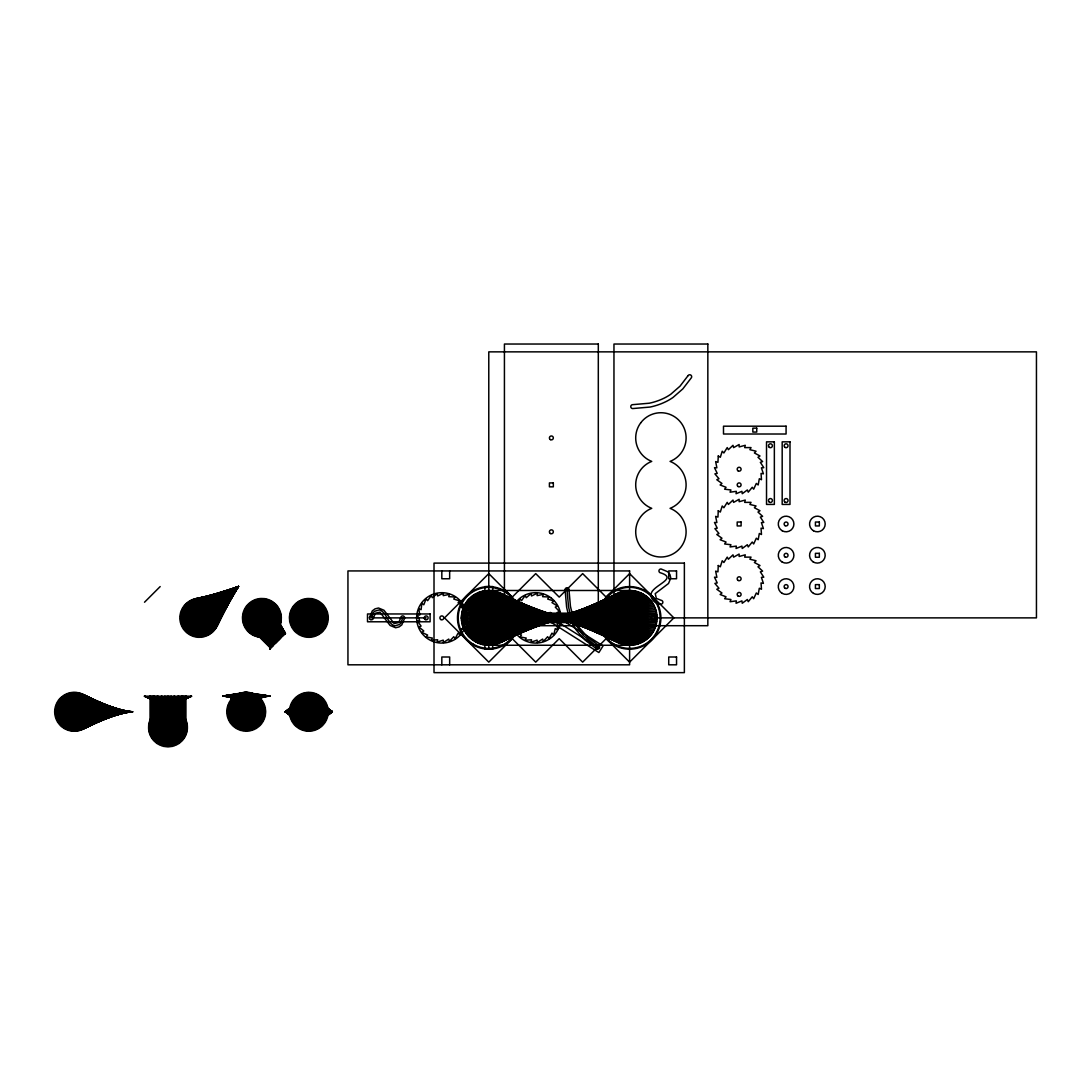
<?xml version="1.0" encoding="UTF-8"?>
<svg xmlns="http://www.w3.org/2000/svg" width="1091" height="1091" viewBox="0 0 1091 1091"><rect width="100%" height="100%" fill="white"/><g stroke="black" fill="none" stroke-linecap="round" stroke-linejoin="round"><path stroke-width="1.5" d="M150.135 735.389L150.163 696.113M153.436 740.475L153.436 696.113M158.127 744.294L158.14 696.113L149.672 734.257M163.773 746.503L163.773 696.113L187.557 727.111M169.814 746.885L169.869 696.113M174.56 745.835L174.56 696.113M185.32 736.48L185.361 696.113M151.922 738.566L152.031 696.113M154.267 741.348L154.376 696.113M157.09 743.653L157.199 696.113M167.387 746.967L167.523 696.113M176.797 744.88L176.919 696.113L148.84 723.483M155.167 742.18L155.317 696.113L186.097 719.992M156.108 742.944L156.258 696.113L186.52 721.137M160.295 745.398L160.486 696.113L187.366 724.683M164.959 746.735L165.177 696.113L187.529 728.324M173.401 746.203L173.633 696.113M183.343 739.534L183.493 696.113L150.953 717.81M184.734 737.543L184.897 696.113L151.581 716.76M316.526 635.862L316.649 602.232L298.443 601.305M567.034 589.699L568.506 606.637A64.628 64.628 0 0 0 573.716 621.952L583.262 635.494L597.65 647.14L551.364 617.874M276.037 604.373L275.341 643.54L243.361 611.601M301.689 599.668L301.007 617.874L326.154 626.943M315.394 636.298L316.649 602.232L297.42 601.987M276.841 605.273L274.55 644.317L243.007 612.76M314.235 636.68L316.649 602.232L296.466 602.723M277.591 606.228L273.773 645.108L242.72 613.947M302.834 599.259L301.007 617.874L326.686 625.852M373.367 618.065L375.372 613.21L379.995 612.187L390.128 625.484L395.61 627.748L399.033 626.93L401.815 624.884L404.666 618.065A1.95 1.95 0 0 0 402.906 615.924A1.95 1.95 0 0 0 400.765 617.683L398.76 622.538L394.137 623.561L383.991 610.264L378.522 608.001L375.086 608.833L372.317 610.865L369.467 617.683M313.049 636.98L316.649 602.232L295.538 603.514M402.715 617.874L400.847 623.097A6.846 6.846 0 0 1 399.238 624.584L395.065 625.798A5.005 5.005 0 0 1 393.606 625.47C387.441 622.306 386.691 613.442 380.527 610.278A5.005 5.005 0 0 0 379.068 609.951L374.895 611.165A6.846 6.846 0 0 0 373.286 612.651L371.417 617.874L426.186 617.874M311.849 637.199L316.649 602.232L294.679 604.373M278.287 607.237L272.832 646.036L242.611 621.202M279.746 625.852L269.709 649.172L271.754 634.771M304.007 598.918L301.007 617.874L327.15 624.72M310.649 637.349L316.649 602.232L293.861 605.273M272.054 646.827L278.928 608.273M280.21 624.72L269.709 649.172L272.777 634.116M309.435 637.43L316.649 602.232L293.111 606.228M279.487 609.351L271.264 647.604L242.338 618.788M305.194 598.659L301.007 617.874L327.532 623.575M308.221 637.43L316.649 602.232L292.415 607.237M270.486 648.395L279.978 610.455M279.214 626.943L269.709 649.172L273.773 633.407M307.007 637.349L316.649 602.232L291.788 608.273M306.394 598.468L301.007 617.874L327.859 622.402M280.592 623.575L269.709 649.172L280.401 611.601M278.614 628.007L269.709 649.172L274.714 632.644M280.905 622.402L269.709 649.172L280.755 612.76M305.794 637.199L316.649 602.232L291.215 609.351M281.151 621.202L269.709 649.172L281.042 613.947M307.607 598.359L301.007 617.874L328.105 621.202M281.328 620.002L269.709 649.172L281.246 615.147M149.276 733.111L161.891 696.113L187.502 725.897M304.594 636.98L316.649 602.232L290.724 610.455M277.223 629.998L269.709 649.172L281.383 616.36M281.423 618.788L269.709 649.172L276.446 630.939M269.709 649.172L281.437 617.574M303.421 636.68L316.649 602.232L290.301 611.601M308.821 598.318L301.007 617.874L328.268 620.002M302.262 636.298L316.649 602.232L289.947 612.76M148.962 731.938L164.714 696.113M213.018 631.812L228.865 596.122L189.957 600.691M213.85 630.939L229.806 595.181L191.034 600.145M212.118 632.644L228.087 596.913M211.177 633.407L227.296 597.691M214.641 629.998L230.746 594.254M215.363 629.03L231.524 593.463M210.195 634.116L226.519 598.468M301.13 635.862L316.649 602.232L325.554 628.007M216.018 628.007L232.465 592.522M310.035 598.359L301.007 617.874L328.364 618.788M209.158 634.771L225.742 599.259M216.618 626.943L233.406 591.581M208.095 635.344L224.951 600.036L186.002 603.514M245.625 731.311L262.658 696.113L226.683 711.455M217.15 625.852L234.347 590.654M206.99 635.862L224.173 600.814L185.143 604.373M244.411 731.243L261.731 696.113L226.792 713.882M243.198 731.093L260.79 696.113L227.201 716.282M300.025 635.344L316.649 602.232L324.9 629.03M217.614 624.72L235.274 589.713M205.858 636.298L223.546 601.441M242.011 730.861L259.849 696.113L227.91 718.614M217.995 623.575L236.065 588.922L198.071 598.359M204.699 636.68L222.919 602.068M311.249 598.468L301.007 617.874L328.377 617.574M148.717 730.738L167.059 696.113L187.434 729.538M240.825 730.561L259.372 696.113L228.374 719.733M218.323 622.402L237.006 587.994L199.285 598.318M298.961 634.771L316.649 602.232L324.177 629.998M203.512 636.98L222.769 602.232L183.574 606.228M218.568 621.202L237.783 587.203M239.665 730.193L258.908 696.113L229.505 721.887M202.326 637.199L222.769 602.232L182.879 607.237M297.925 634.116L316.649 602.232L323.386 630.939M218.732 620.002L238.411 586.576L201.712 598.468M238.534 729.743L258.444 696.113L230.16 722.91M312.449 598.659L301.007 617.874L328.323 616.36M218.827 618.788L238.411 586.576L202.926 598.659M148.553 729.538L168.928 696.113L187.27 730.738M201.112 637.349L222.769 602.232L182.252 608.273M218.841 617.574L238.411 586.576L204.112 598.918M296.943 633.407L316.649 602.232L322.554 631.812M237.429 729.238L258.444 696.113L230.883 723.892M199.898 637.43L222.769 602.232L181.692 609.351M218.786 616.36L238.411 586.576L205.272 599.259M236.365 728.652L257.967 696.113L232.506 725.706M313.649 598.918L301.007 617.874L328.2 615.147M296.002 632.644L316.649 602.232L321.654 632.644M198.685 637.43L222.769 602.232L181.188 610.455M218.664 615.147L238.411 586.576L206.417 599.668M148.458 728.324L170.81 696.113L171.028 746.735M235.329 728.011L257.967 696.113L233.406 726.524M197.471 637.349L222.769 602.232L180.765 611.601M295.102 631.812L316.649 602.232L320.713 633.407M218.445 613.947L238.411 586.576L207.535 600.145M314.808 599.259L301.007 617.874L327.982 613.947M196.257 637.199L222.769 602.232L180.41 612.76M234.347 727.302L257.967 696.113M148.431 727.111L172.214 696.113L172.214 746.503M218.173 612.76L238.411 586.576L208.626 600.691M294.256 630.939L316.649 602.232L319.718 634.116M195.071 636.98L222.769 602.232L180.124 613.947M315.954 599.668L301.007 617.874L299.493 600.691M217.818 611.601L238.411 586.576L209.677 601.305M293.479 629.998L316.649 602.232L318.695 634.771M193.884 636.68L222.769 602.232L179.92 615.147M148.499 725.897L174.096 696.113L186.711 733.111M192.725 636.298L222.769 602.232L179.783 616.36M217.395 610.455L238.411 586.576L210.686 601.987M292.756 629.03L316.649 602.232L317.617 635.344M317.072 600.145L301.007 617.874L300.571 600.145M191.593 635.862L222.769 602.232L179.729 617.574M231.674 724.819L258.444 696.113M148.621 724.683L175.501 696.113L175.692 745.398M216.891 609.351L238.411 586.576L211.654 602.723M292.088 628.007L316.649 602.232L289.661 613.947M190.489 635.344L222.769 602.232L179.756 618.788M318.163 600.691L301.007 617.874L327.709 612.76M144.517 602.232L160.172 586.576M216.332 608.273L238.411 586.576L212.568 603.514M291.502 626.943L316.649 602.232L289.456 615.147M189.425 634.771L222.769 602.232L179.851 620.002M188.388 634.116L222.769 602.232L180.015 621.202M290.97 625.852L316.649 602.232L289.32 616.36M215.704 607.237L238.411 586.576L213.441 604.373M319.213 601.305L301.007 617.874L327.355 611.601M149.112 722.297L178.324 696.113M187.407 633.407L222.769 602.232L180.26 622.402M290.506 624.72L316.649 602.232L289.265 617.574M215.009 606.228L238.411 586.576L214.259 605.273M186.466 632.644L222.769 602.232L180.574 623.575M308.821 692.199L285.351 711.768L309.435 731.311M149.467 721.137L179.729 696.113L179.879 742.944M320.222 601.987L301.007 617.874L326.932 610.455M228.905 720.837L259.372 696.113M308.221 731.311L332.291 711.768L307.607 692.24M290.111 623.575L316.649 602.232L289.292 618.788M185.565 631.812L222.769 602.232L180.97 624.72M310.035 692.24L285.351 711.768L310.649 731.243M149.89 719.992L180.67 696.113L180.82 742.18M307.007 731.243L332.291 711.768L306.394 692.349M184.734 630.939L222.769 602.232L181.433 625.852M289.797 622.402L316.649 602.232L289.388 620.002M321.19 602.723L301.007 617.874L326.427 609.351M311.249 692.349L285.351 711.768L311.849 731.093M305.794 731.093L332.291 711.768L305.194 692.54M150.394 718.887L182.074 696.113M183.943 629.998L222.769 602.232L181.965 626.943M312.449 692.54L285.351 711.768L313.049 730.861M289.551 621.202L316.649 602.232M304.594 730.861L332.291 711.768L304.007 692.812M322.104 603.514L301.007 617.874L325.868 608.273M183.22 629.03L222.769 602.232L182.552 628.007M313.649 692.812L285.351 711.768L314.235 730.561M227.528 717.455L260.313 696.113M303.421 730.561L332.291 711.768L302.834 693.14M314.808 693.14L285.351 711.768L315.394 730.193M322.977 604.373L301.007 617.874L325.241 607.237M302.262 730.193L332.291 711.768L301.689 693.549M315.954 693.549L285.351 711.768L316.526 729.743M152.276 715.764L186.302 696.113M301.13 729.743L332.291 711.768L300.571 694.026M489.204 645.258L536.663 617.874L489.204 590.49M630.025 590.49L582.662 617.874L630.025 645.258M628.334 590.517L580.78 617.874L628.334 645.231M490.909 645.176L538.531 617.874L490.909 590.572M626.629 590.654L578.912 617.874L626.629 645.095M624.938 590.886L577.494 617.874L624.938 644.863M487.5 645.231L535.722 617.874L487.5 590.517M492.6 644.986L540.413 617.874L492.6 590.763M494.278 644.699L541.818 617.874L494.278 591.049M317.072 694.026L285.351 711.768L317.617 729.238M623.275 591.24L575.625 617.874L623.275 644.522M631.73 590.572L582.662 617.874L631.73 645.176M323.782 605.273L301.007 617.874L324.545 606.228M226.955 715.096L261.254 696.113M495.928 644.304L543.7 617.874L495.928 591.445M79.507 730.561L113.696 711.768M78.334 730.861L113.232 711.768L78.92 692.812M153.026 714.81L187.243 696.113M621.638 591.677L573.743 617.874L621.638 644.072M485.795 645.095L535.722 617.874L485.795 590.654M300.025 729.238L332.291 711.768L299.493 694.572M497.564 643.813L545.582 617.874A1.95 1.95 0 0 0 542.568 616.183A1.95 1.95 0 0 0 542.568 619.565A1.95 1.95 0 0 0 545.5 617.874L497.564 591.936M77.134 731.093L113.232 711.768L77.734 692.54M80.666 730.193L115.101 711.768M633.421 590.763L582.662 617.874L633.421 644.986M620.015 592.222L571.398 617.874L620.015 643.526M75.934 731.243L113.232 711.768L76.534 692.349M318.163 694.572L285.351 711.768L318.695 728.652M484.118 644.863L535.722 617.874L484.118 590.886M81.798 729.743L116.519 711.768M499.16 643.213L547.927 617.874L602.559 613.633M635.098 591.049L582.662 617.874L635.098 644.699M153.845 713.909L188.648 696.113M618.447 592.877L569.516 617.874L515.32 624.625M74.72 731.311L113.232 711.768L75.32 692.24M298.961 728.652L332.291 711.768L298.443 695.185M500.714 642.517L549.796 617.874L603.814 608.683M82.902 729.238L117.923 711.768M482.44 644.522L535.722 617.874L482.44 591.24M73.492 731.311L113.232 711.768L74.106 692.199M616.906 593.613L567.647 617.874L616.906 642.135M319.213 695.185L285.351 711.768L319.718 728.011M636.762 591.445L582.662 617.874L636.762 644.304M502.215 641.726L551.678 617.874L605.15 605.56M154.717 713.05L190.052 696.113M83.98 728.652L119.328 711.768M166.773 707.895L191.471 696.113L159.75 709.682M480.804 644.072L535.722 617.874L480.804 591.677M72.279 731.243L113.232 711.768L72.892 692.24M297.925 728.011L332.291 711.768L297.42 695.867M615.419 594.445L565.765 617.874L615.419 641.303M226.696 712.682L262.195 696.113M638.385 591.936L582.662 617.874L638.385 643.813M503.674 640.853L553.56 617.874L503.674 594.909M71.079 731.093L113.232 711.768L71.679 692.349M165.573 708.004L191.471 696.113L158.659 710.227M85.003 728.011L120.733 711.768M320.222 695.867L285.351 711.768L320.713 727.302M479.181 643.526L535.722 617.874L479.181 592.222M155.631 712.259L191.471 696.113L162.013 708.795M614.001 595.372L563.883 617.874L614.001 640.376M164.359 708.195L191.471 696.113L157.609 710.841M639.981 592.536L582.662 617.874L639.981 643.213M69.879 730.861L113.232 711.768L70.479 692.54M156.599 711.509L191.471 696.113L163.173 708.454M296.943 727.302L332.291 711.768L296.466 696.604M505.078 639.885L555.442 617.874L505.078 595.877M85.998 727.302L121.674 711.768M477.613 642.885L535.722 617.874L477.613 592.877M612.624 596.395L562.479 617.874L612.624 639.367M68.706 730.561L113.232 711.768L69.292 692.812M321.19 696.604L285.351 711.768L321.654 726.524M641.549 593.231L582.662 617.874L641.549 642.517M506.415 638.821L556.846 617.874L506.415 596.927M86.939 726.524L123.078 711.768M476.085 642.135L535.722 617.874L476.085 593.613M296.002 726.524L332.291 711.768M67.547 730.193L113.232 711.768L68.119 693.14M611.328 597.486L560.597 617.874L508.883 636.476M322.104 697.408L285.828 711.768L322.554 725.706M643.049 594.022L582.662 617.874L643.049 641.726M226.737 710.241L263.136 696.113M507.683 637.69L610.087 598.659M66.415 729.743L113.232 711.768L66.974 693.549M474.599 641.303L535.722 617.874L474.599 594.445M87.826 725.706L124.497 711.768M295.102 725.706L331.828 711.768L295.538 697.408M644.508 594.909L582.662 617.874L644.508 640.853M322.977 698.254L286.292 711.768L323.386 724.819M65.31 729.238L113.232 711.768L65.855 694.026M473.167 640.376L535.722 617.874L473.167 595.372M88.671 724.819L125.438 711.768M226.86 709.041L263.599 696.113M294.256 724.819L331.364 711.768L294.679 698.254M608.942 599.914L557.31 617.874L608.942 635.835M645.913 595.877L582.662 617.874L645.913 639.885M64.246 728.652L113.232 711.768L64.764 694.572M323.782 699.167L286.756 711.768L324.177 723.892M471.803 639.367L535.722 617.874L471.803 596.395M509.988 635.18L562.001 617.874L509.988 600.568M63.21 728.011L113.232 711.768L63.714 695.185M89.448 723.892L126.842 711.768M647.249 596.927L582.662 617.874L647.249 638.821M293.479 723.892L330.887 711.768L293.861 699.167M607.864 601.236L555.905 617.874L607.864 634.512M227.078 707.841L264.54 696.113M470.494 638.262L535.722 617.874L470.494 597.486M324.545 700.122L287.233 711.768L324.9 722.91M62.214 727.302L113.232 711.768L62.705 695.867M511.024 633.83L563.42 617.874L511.024 601.918M200.512 598.359L237.947 587.053M648.518 598.073L582.662 617.874L648.518 637.69M90.185 722.91L127.783 711.768M292.756 722.91L330.423 711.768L293.111 700.122M606.869 602.614L554.501 617.874L606.869 633.135M469.266 637.089L535.722 617.874L469.266 598.659M61.273 726.524L113.232 711.768L61.737 696.604M325.241 701.118L287.697 711.768L325.554 721.887M227.351 706.654L265.018 696.113M649.704 599.286L582.662 617.874L649.704 636.476M511.979 632.425L564.824 617.874L511.979 603.337M90.839 721.887L128.724 711.768M292.088 721.887L329.946 711.768L292.415 701.118M468.107 635.835L535.722 617.874L468.107 599.914M60.387 725.706L113.232 711.768L60.823 697.408M605.969 604.059L553.082 617.874L605.969 631.689M325.868 702.154L288.174 711.768L326.154 720.837M650.822 600.568L582.662 617.874L650.822 635.18M227.705 705.482L265.481 696.113M512.838 630.953L566.229 617.874L512.838 604.809M59.541 724.819L113.232 711.768L59.964 698.254M467.03 634.512L535.722 617.874L467.03 601.236M91.439 720.837L129.652 711.768L91.712 703.231M291.502 720.837L329.482 711.768L291.788 702.154M651.859 601.918L582.662 617.874L651.859 633.83M196.857 598.468L234.96 590.026M58.764 723.892L113.232 711.768L59.146 699.167M326.427 703.231L288.174 711.768L326.686 719.733M466.034 633.135L535.722 617.874L466.034 602.614M513.602 629.425L567.17 617.874L513.602 606.323M228.128 704.35L266.422 696.113M91.971 719.733L130.129 711.768M652.813 603.337L582.662 617.874L652.813 632.425M290.97 719.733L329.482 711.768L291.215 703.231M195.657 598.659L234.033 590.967M604.428 607.101L550.737 617.874L604.428 628.648M58.041 722.91L113.232 711.768L58.396 700.122M465.134 631.689L535.722 617.874L465.134 604.059M326.932 704.35L288.638 711.768L327.15 718.614M514.27 627.857L568.111 617.874L514.27 607.892M228.633 703.231L266.886 696.113M653.673 604.809L582.662 617.874L653.673 630.953M57.373 721.887L113.232 711.768L57.7 701.118M264.908 637.199L285.351 633.53L266.695 598.918M194.471 598.918L232.929 592.058M266.109 636.98L285.351 633.53L265.508 598.659M263.708 637.349L285.351 633.53L264.308 598.468M92.435 718.614L131.07 711.768L92.64 705.482M290.506 718.614L329.005 711.768L290.724 704.35M267.281 636.68L285.351 633.53L263.095 598.359M464.316 630.189L535.722 617.874L464.316 605.56M262.495 637.43L285.351 633.53L261.881 598.318M261.199 699.167L222.769 696.113L246.239 692.199M268.441 636.298L285.351 633.53L260.667 598.359M193.298 599.259L231.988 592.999M261.267 637.43L285.351 633.53L259.453 598.468M654.436 606.323L582.662 617.874L654.436 629.425M327.355 705.482L288.638 711.768L327.532 717.455M56.773 720.837L113.232 711.768L57.073 702.154M260.381 698.254L222.769 696.113L247.452 692.24M229.192 702.154L267.827 696.113M514.843 626.261L569.052 617.874L514.843 609.501M260.053 637.349L285.351 633.53L258.253 598.659M463.607 628.648L535.722 617.874L463.607 607.101M269.572 635.862L285.351 633.53L257.067 598.918M92.817 717.455L131.534 711.768M290.111 717.455L329.005 711.768L290.301 705.482M192.152 599.668L230.897 594.09M259.522 697.408L222.769 696.113L248.666 692.349M258.853 637.199L285.351 633.53L255.894 599.259M603.282 610.305L548.868 617.874L603.282 625.443M56.241 719.733L113.232 711.768L56.5 703.231M655.105 607.892L582.662 617.874L655.105 627.857M327.859 716.282L289.115 711.768L327.709 706.654M258.594 696.604L222.769 696.113L249.866 692.54M229.819 701.118L268.768 696.113M462.979 627.066L535.722 617.874L462.979 608.683M257.653 636.98L285.351 633.53L254.749 599.668M55.791 718.614L113.232 711.768L56.009 704.35M257.626 695.867L222.769 696.113L251.053 692.812M289.797 716.282L328.541 711.768L289.947 706.654M93.144 716.282L132.011 711.768L92.994 706.654M655.677 609.501L582.662 617.874L655.677 626.261M256.48 636.68L285.351 633.53L253.63 600.145M602.873 611.956L548.391 617.874L602.873 623.793M188.907 601.305L227.774 597.227M462.461 625.443L535.722 617.874L462.461 610.305M230.515 700.122L269.232 696.113M256.617 695.185L222.769 696.113L252.226 693.14M328.105 715.096L289.115 711.768L327.982 707.841M187.897 601.987L226.833 598.154M55.396 717.455L113.232 711.768L55.586 705.482M515.688 622.961L569.993 617.874L515.688 612.801M186.929 602.723L225.892 599.095M255.321 636.298L285.351 633.53L252.539 600.691M656.141 611.137L582.662 617.874L656.141 624.625M184.324 605.273L223.232 601.755M93.376 715.096L132.475 711.768L93.471 709.041M289.551 715.096L328.541 711.768L289.661 707.841M255.567 694.572L222.769 696.113L253.371 693.549M462.038 623.793L535.722 617.874L462.038 611.956M231.278 699.167L269.709 696.113L245.011 692.24M55.082 716.282L113.232 711.768L55.232 706.654M254.189 635.862L285.351 633.53L246.539 629.998M328.268 713.882L289.115 711.768L328.2 709.041M656.509 612.801L582.662 617.874L656.509 622.961M222.769 696.113L254.489 694.026M515.948 621.27L570.457 617.874L515.948 614.478M461.725 622.115L535.722 617.874L461.725 613.633M253.085 635.344L285.351 633.53L247.316 630.939M232.083 698.254L269.709 696.113L243.811 692.349M54.836 715.096L113.232 711.768L54.945 707.841M93.553 713.882L132.475 711.768L93.608 710.241M289.388 713.882L328.541 711.768L289.456 709.041M602.341 615.324L547.45 617.874A3.914 3.914 0 0 1 541.463 621.188A3.914 3.914 0 0 1 541.709 614.424A3.914 3.914 0 0 1 547.45 618.024L602.341 620.424M656.782 614.478L582.662 617.874L656.782 621.27M328.364 712.682L289.115 711.768L328.323 710.241M252.007 634.771L285.351 633.53L248.162 631.812M54.659 713.882L113.232 711.768L54.741 709.041M232.956 697.408L269.709 696.113L242.611 692.54M461.507 620.424L535.722 617.874L461.507 615.324M516.111 619.579L570.92 617.874L516.111 616.17M656.932 616.17L582.662 617.874L656.932 619.579M93.649 712.682L132.938 711.768L93.662 711.455M289.292 712.682L328.541 711.768L289.32 710.241M250.985 634.116L285.351 633.53L249.048 632.644M602.232 617.029L547.45 617.874L602.232 618.733M54.564 712.682L113.232 711.768L54.605 710.241M233.869 696.604L269.709 696.113L241.411 692.812M461.411 618.733L535.722 617.874L461.411 617.029M289.115 711.768L328.377 711.455M488.782 617.874L1036.45 617.874L1036.45 351.861L488.782 351.861L488.782 649.172M249.989 633.407L285.351 633.53M54.55 711.455L113.232 711.768M234.838 695.867L269.709 696.113L240.252 693.14M289.265 711.455L328.541 711.768M235.847 695.185L269.709 696.113L239.106 693.549M236.897 694.572L269.709 696.113L237.988 694.026M602.559 622.115L547.927 617.874L499.16 592.536M93.267 707.841L132.011 711.768M223.232 696.113L261.949 700.122M515.32 611.137L569.516 617.874L618.447 642.885M223.696 696.113L262.645 701.118M245.816 629.03L284.574 634.307L251.489 601.305M224.637 696.113L263.272 702.154M603.814 627.066L549.796 617.874L500.714 593.231M225.578 696.113L263.831 703.231M245.148 628.007L283.633 635.248L250.48 601.987M92.203 704.35L130.593 711.768M226.042 696.113L264.336 704.35M605.15 630.189L551.678 617.874L502.215 594.022M244.548 626.943L282.542 636.339L269.013 599.668M226.983 696.113L264.758 705.482M91.153 702.154L129.188 711.768M227.46 696.113L265.113 706.654M90.512 701.118L128.247 711.768M89.83 700.122L127.306 711.768M227.924 696.113L265.399 707.841M244.016 625.852L281.287 637.594L270.132 600.145M89.067 699.167L125.901 711.768M228.865 696.113L265.604 709.041M508.883 599.286L560.597 617.874L611.328 638.262M88.262 698.254L124.96 711.768M610.087 637.089L507.683 598.073M243.566 624.72L280.032 638.849L271.223 600.691M229.328 696.113L265.74 710.241M87.389 697.408L123.556 711.768M86.475 696.604L122.615 711.768M265.795 711.455L229.806 696.113L246.839 731.311M176.251 709.682L144.517 696.113L168 707.854M177.328 710.227L144.517 696.113L169.214 707.895M178.379 710.841L144.517 696.113L170.428 708.004M172.814 708.454L144.517 696.113L180.356 712.259M179.388 711.509L144.517 696.113L171.628 708.195M85.507 695.867L121.21 711.768M230.269 696.113L265.768 712.682M84.498 695.185L119.805 711.768M243.17 623.575L278.464 640.403M145.935 696.113L181.283 713.05M83.448 694.572L118.387 711.768M82.357 694.026L117.446 711.768M265.672 713.882L230.746 696.113L248.052 731.243M147.34 696.113L182.142 713.909M81.239 693.549L116.041 711.768M80.093 693.14L114.637 711.768M148.744 696.113L182.961 714.81M231.21 696.113L265.508 715.096M149.685 696.113L183.711 715.764M242.857 622.402L276.432 642.449M265.263 716.282L231.687 696.113L249.266 731.093M184.406 716.76L151.09 696.113L151.267 737.543M232.151 696.113L264.949 717.455M185.034 717.81L152.508 696.113L152.645 739.534M264.554 718.614L232.615 696.113L250.453 730.861M153.913 696.113L185.593 718.887M251.639 730.561L233.092 696.113L264.09 719.733M233.092 696.113L263.558 720.837M262.972 721.887L233.556 696.113L252.798 730.193M157.663 696.113L186.875 722.297M253.93 729.743L234.033 696.113L262.304 722.91M187.161 723.483L159.081 696.113L159.191 744.88M245.475 607.237L278.628 640.253M242.379 616.36L272.518 646.349M249.512 602.723L282.855 636.026M247.725 604.373L281.123 637.744M246.171 606.228L279.405 639.476M244.275 609.351L276.909 641.972M243.784 610.455L276.118 642.763M242.516 615.147L273.145 645.736M244.848 608.273L277.687 641.194M242.434 620.002L270.65 648.231M248.598 603.514L281.914 636.967M246.921 605.273L280.196 638.685M242.325 617.574L271.741 647.14M255.035 729.238L234.033 696.113L261.581 723.892M234.033 696.113L260.79 724.819M256.099 728.652L234.497 696.113L259.958 725.706M257.135 728.011L234.497 696.113L259.058 726.524M234.497 696.113L258.117 727.302M511.202 620.97L514.993 626.084L512.743 626.97L517.68 630.98L515.729 632.398L521.512 635.057L519.971 636.912L526.23 638.058L525.194 640.226L531.535 639.776L531.085 642.149L537.113 640.131L537.277 642.531L542.609 639.081L543.359 641.372L547.668 636.708L548.964 638.74L551.978 633.135L553.723 634.785L555.264 628.621L557.365 629.78L557.31 623.425L559.656 624.025L558.019 617.874M560.419 617.874L557.31 612.337L559.656 611.737L555.264 607.128L557.365 605.969L551.978 602.614L553.723 600.964L547.668 599.054L548.964 597.009L542.609 596.668L543.359 594.377L537.113 595.618L537.277 593.218L531.535 595.972L531.085 593.613L526.23 597.704L525.194 595.522L521.512 600.691L519.971 598.836L517.68 604.769L515.729 603.35L514.993 609.664L512.743 608.778L513.602 615.079M513.479 617.874L510.37 612.337L512.702 611.737L508.311 607.128L510.424 605.969L505.024 602.614L506.783 600.964L500.728 599.054L502.01 597.009L495.669 596.668L496.405 594.377L490.173 595.618L490.323 593.218L484.595 595.972L484.145 593.613L479.276 597.704L478.253 595.522L474.558 600.691L473.03 598.836L470.739 604.769L468.789 603.35L468.039 609.664L465.802 608.778L466.648 615.079L464.261 614.779L466.648 620.67L464.261 620.97L468.039 626.084L465.802 626.97L470.739 630.98L468.789 632.398L474.558 635.057L473.03 636.912L479.276 638.058L478.253 640.226L484.595 639.776L484.145 642.149L490.173 640.131L490.323 642.531L495.669 639.081L496.405 641.372L500.728 636.708L502.01 638.74L505.024 633.135L506.783 634.785L508.311 628.621L510.424 629.78L510.37 623.425L512.702 624.025L511.079 617.874M267.868 599.259L283.946 634.935M171.287 696.113L187.025 731.938M511.202 614.779L513.602 620.67M186.316 734.257L177.847 696.113L177.86 744.294M272.273 601.305L279.091 639.79M273.282 601.987L278 640.881M274.25 602.723L277.223 641.658M275.164 603.514L276.282 642.599M162.368 696.113L162.586 746.203M183.956 696.113L184.065 738.566M181.611 696.113L181.72 741.348M178.788 696.113L178.897 743.653M168.464 696.113L168.6 746.967M185.838 696.113L185.852 735.389M182.552 696.113L182.552 740.475M166.118 696.113L166.173 746.885M150.626 696.113L150.667 736.48M449.656 570.934L449.656 578.762L441.828 578.762L441.828 570.934M449.656 664.814L449.656 657L441.828 657L441.828 664.814M161.427 696.113L161.427 745.835M606.132 613.96A3.914 3.914 0 0 1 610.046 617.874A3.914 3.914 0 0 1 606.132 621.788M651.027 594.868C650.904 600.05 655.814 603.95 660.71 604.169A1.95 1.95 0 0 0 662.851 602.423A1.95 1.95 0 0 0 661.091 600.282L656.346 598.386L655.214 593.64L668.51 583.508L670.774 578.039L669.956 574.602L667.91 571.834L661.091 568.984A1.95 1.95 0 0 0 658.95 570.743A1.95 1.95 0 0 0 660.71 572.884C679.298 578.898 650.809 585.54 651.027 594.868M565.083 589.658L566.597 607.06A66.578 66.578 0 0 0 571.97 622.811A55.014 55.014 0 0 0 576.225 630.025L584.749 639.803L595.891 648.34A1.95 1.95 0 0 0 598.591 647.74A1.95 1.95 0 0 0 597.991 645.04L587.49 637.008L579.457 627.83A51.059 51.059 0 0 1 575.489 621.093A62.678 62.678 0 0 1 570.429 606.214L568.984 589.74A1.95 1.95 0 0 0 567.075 587.749A1.95 1.95 0 0 0 565.083 589.658M718.273 455.983L717.933 462.325L715.641 461.588L716.882 467.821L714.482 467.671L717.237 473.399L714.878 473.849L718.969 478.717L716.787 479.74L721.956 483.436L720.101 484.977L726.033 487.268L724.615 489.204L730.929 489.954L730.043 492.191L736.343 491.345L736.043 493.732L741.935 491.345L742.235 493.732L747.349 489.954L748.235 492.191L752.245 487.268L753.663 489.204L756.322 483.436L758.177 484.977L759.322 478.717L761.491 479.74L761.041 473.399L763.414 473.849L761.395 467.821L763.795 467.671L760.345 462.325L762.636 461.588L757.972 457.279L760.004 455.983L754.399 452.97L756.049 451.21L749.885 449.683L751.044 447.569L744.689 447.624L745.289 445.292L739.139 446.928L739.139 444.514L733.602 447.624L733.002 445.292L728.393 449.683L727.233 447.569L723.878 452.97L722.228 451.21L720.319 457.279L718.273 455.983M718.273 510.752L717.933 517.093L715.641 516.357L716.882 522.589L714.482 522.439L717.237 528.167L714.878 528.617L718.969 533.485L716.787 534.508L721.956 538.204L720.101 539.731L726.033 542.022L724.615 543.973L730.929 544.723L730.043 546.959L736.343 546.114L736.043 548.5L741.935 546.114L742.235 548.5L747.349 544.723L748.235 546.959L752.245 542.022L753.663 543.973L756.322 538.204L758.177 539.731L759.322 533.485L761.491 534.508L761.041 528.167L763.414 528.617L761.395 522.589L763.795 522.439L760.345 517.093L762.636 516.357L757.972 512.047L760.004 510.752L754.399 507.738L756.049 505.979L749.885 504.451L751.044 502.337L744.689 502.392L745.289 500.06L739.139 501.696L739.139 499.283L733.602 502.392L733.002 500.06L728.393 504.451L727.233 502.337L723.878 507.738L722.228 505.979L720.319 512.047L718.273 510.752M718.273 565.52L717.933 571.861L715.641 571.125L716.882 577.357L714.482 577.207L717.237 582.935L714.878 583.385L718.969 588.254L716.787 589.276L721.956 592.972L720.101 594.5L726.033 596.791L724.615 598.741L730.929 599.491L730.043 601.727L736.343 600.882L736.043 603.268L741.935 600.882L742.235 603.268L747.349 599.491L748.235 601.727L752.245 596.791L753.663 598.741L756.322 592.972L758.177 594.5L759.322 588.254L761.491 589.276L761.041 582.935L763.414 583.385L761.395 577.357L763.795 577.207L760.345 571.861L762.636 571.125L757.972 566.802L760.004 565.52L754.399 562.506L756.049 560.747L749.885 559.219L751.044 557.106L744.689 557.16L745.289 554.828L739.139 556.465L739.139 554.051L733.602 557.16L733.002 554.828L728.393 559.219L727.233 557.106L723.878 562.506L722.228 560.747L720.319 566.802L718.273 565.52M443.382 593.218L443.232 595.618L449.465 594.377L448.728 596.668L455.07 597.009L453.774 599.054L459.843 600.964L458.084 602.614L463.484 605.969L461.37 607.128L465.762 611.737L463.43 612.337L466.539 617.874L464.125 617.874L465.762 624.025L463.43 623.425L463.484 629.78L461.37 628.621L459.843 634.785L458.084 633.135L455.07 638.74L453.774 636.708L449.465 641.372L448.728 639.081L443.382 642.531L443.232 640.131L437.205 642.149L437.655 639.776L431.313 640.226L432.336 638.058L426.076 636.912L427.617 635.057L421.849 632.398L423.799 630.98L418.862 626.97L421.099 626.084L417.321 620.97L419.708 620.67L417.321 614.779L419.708 615.079L418.862 608.778L421.099 609.664L421.849 603.35L423.799 604.769L426.076 598.836L427.617 600.691L431.313 595.522L432.336 597.704L437.205 593.613L437.655 595.972L443.382 593.218M550.15 612.474L545.964 619.088L598.877 652.541L603.05 645.927L550.15 612.474M688.066 375.659L680.034 386.159L670.856 394.178A51.059 51.059 0 0 1 664.119 398.16A62.678 62.678 0 0 1 649.24 403.22L632.766 404.652A1.95 1.95 0 0 0 630.775 406.561A1.95 1.95 0 0 0 632.685 408.566L650.086 407.052A66.578 66.578 0 0 0 665.837 401.679A55.014 55.014 0 0 0 673.052 397.424L682.83 388.887L691.367 377.759A1.95 1.95 0 0 0 690.767 375.059A1.95 1.95 0 0 0 688.066 375.659M488.782 573.621L444.514 617.874L488.782 662.142L512.252 638.658L535.722 662.142L559.192 638.658L582.662 662.142L606.132 638.658L629.602 662.142L673.87 617.874L629.602 573.621L606.132 597.091L582.662 573.621L559.192 597.091L535.722 573.621L512.252 597.091L488.782 573.621M598.304 344.033L504.424 344.033L504.424 625.702L598.304 625.702L598.304 344.033M707.841 344.033L613.96 344.033L613.96 625.702L707.841 625.702L707.841 344.033M786.079 426.186L723.497 426.186L723.497 434.013L786.079 434.013L786.079 426.186M756.745 428.149L752.831 428.149L752.831 432.063L756.745 432.063L756.745 428.149M774.351 441.841L766.523 441.841L766.523 504.424L774.351 504.424L774.351 441.841M789.993 441.841L782.179 441.841L782.179 504.424L789.993 504.424L789.993 441.841M553.328 482.918L549.414 482.918L549.414 486.831L553.328 486.831L553.328 482.918M741.103 522.03L737.189 522.03L737.189 525.944L741.103 525.944L741.103 522.03M819.341 522.03L815.427 522.03L815.427 525.944L819.341 525.944L819.341 522.03M819.341 553.328L815.427 553.328L815.427 557.242L819.341 557.242L819.341 553.328M684.371 563.106L434.013 563.106L434.013 672.642L684.371 672.642L684.371 563.106M629.602 570.934L347.947 570.934L347.947 664.814L629.602 664.814L629.602 570.934M676.543 570.934L668.728 570.934L668.728 578.762L676.543 578.762L676.543 570.934M819.341 584.626L815.427 584.626L815.427 588.54L819.341 588.54L819.341 584.626M492.682 586.576L484.868 586.576L484.868 649.172L492.682 649.172L492.682 586.576M629.602 590.49L488.782 590.49A27.384 27.384 0 0 0 461.398 617.874A27.384 27.384 0 0 0 488.782 645.258L629.602 645.258A27.384 27.384 0 0 0 656.987 617.874A3.914 3.914 0 0 0 653.073 613.96L465.298 613.96A3.914 3.914 0 0 0 461.398 617.874A3.914 3.914 0 0 0 465.298 621.788L653.073 621.788A3.914 3.914 0 0 0 656.987 617.874A27.384 27.384 0 0 0 629.602 590.49M590.49 613.183L527.894 613.183A4.691 4.691 0 0 0 523.203 617.874A4.691 4.691 0 0 0 527.894 622.566L590.49 622.566A4.691 4.691 0 0 0 595.181 617.874A4.691 4.691 0 0 0 590.49 613.183M430.099 613.96L367.503 613.96L367.503 621.788L430.099 621.788L430.099 613.96M490.732 615.924L486.818 615.924L486.818 619.838L490.732 619.838L490.732 615.924M676.543 657L668.728 657L668.728 664.814L676.543 664.814L676.543 657M613.96 644.986A31.298 31.298 0 0 0 660.901 617.874A31.298 31.298 0 0 0 613.96 590.776A31.298 31.298 0 0 0 613.96 644.986M550.382 439.618A1.95 1.95 0 0 0 553.328 437.927A1.95 1.95 0 0 0 550.382 436.236A1.95 1.95 0 0 0 550.382 439.618M550.382 533.513A1.95 1.95 0 0 0 553.328 531.808A1.95 1.95 0 0 0 550.382 530.117A1.95 1.95 0 0 0 550.382 533.513M640.812 422.722A25.202 25.202 0 0 0 651.722 461.398A25.202 25.202 0 0 0 651.722 508.338A25.202 25.202 0 0 0 640.812 547.014A25.202 25.202 0 0 0 681.002 547.014A25.202 25.202 0 0 0 670.079 508.338A25.202 25.202 0 0 0 670.079 461.398A25.202 25.202 0 0 0 681.002 422.722A25.202 25.202 0 0 0 640.812 422.722M738.157 596.095A1.95 1.95 0 0 0 741.103 594.404A1.95 1.95 0 0 0 738.157 592.713A1.95 1.95 0 0 0 738.157 596.095M738.157 580.453A1.95 1.95 0 0 0 741.103 578.762A1.95 1.95 0 0 0 738.157 577.057A1.95 1.95 0 0 0 738.157 580.453M738.048 486.491A1.95 1.95 0 0 0 741.089 485.004A1.95 1.95 0 0 0 738.28 483.108A1.95 1.95 0 0 0 738.048 486.491M738.048 470.835A1.95 1.95 0 0 0 741.089 469.362A1.95 1.95 0 0 0 738.28 467.466A1.95 1.95 0 0 0 738.048 470.835M769.414 502.187A1.95 1.95 0 0 0 772.387 500.564A1.95 1.95 0 0 0 769.51 498.792A1.95 1.95 0 0 0 769.414 502.187M769.346 447.365A1.95 1.95 0 0 0 772.387 445.892A1.95 1.95 0 0 0 769.578 443.996A1.95 1.95 0 0 0 769.346 447.365M785.056 502.187A1.95 1.95 0 0 0 788.043 500.564A1.95 1.95 0 0 0 785.152 498.792A1.95 1.95 0 0 0 785.056 502.187M784.988 447.365A1.95 1.95 0 0 0 788.029 445.892A1.95 1.95 0 0 0 785.234 443.996A1.95 1.95 0 0 0 784.988 447.365M813.463 593.354A7.828 7.828 0 0 0 825.205 586.576A7.828 7.828 0 0 0 813.463 579.798A7.828 7.828 0 0 0 813.463 593.354M813 561.77A7.828 7.828 0 0 0 825.178 555.837A7.828 7.828 0 0 0 813.968 548.241A7.828 7.828 0 0 0 813 561.77M813.463 530.758A7.828 7.828 0 0 0 825.205 523.994A7.828 7.828 0 0 0 813.463 517.216A7.828 7.828 0 0 0 813.463 530.758M785.111 588.281A1.95 1.95 0 0 0 788.043 586.576A1.95 1.95 0 0 0 785.111 584.885A1.95 1.95 0 0 0 785.111 588.281M782.179 593.354A7.828 7.828 0 0 0 793.907 586.576A7.828 7.828 0 0 0 782.179 579.798A7.828 7.828 0 0 0 782.179 593.354M785.111 556.983A1.95 1.95 0 0 0 788.043 555.278A1.95 1.95 0 0 0 785.111 553.587A1.95 1.95 0 0 0 785.111 556.983M782.179 562.056A7.828 7.828 0 0 0 793.907 555.278A7.828 7.828 0 0 0 782.179 548.514A7.828 7.828 0 0 0 782.179 562.056M785.111 525.685A1.95 1.95 0 0 0 788.043 523.994A1.95 1.95 0 0 0 785.111 522.289A1.95 1.95 0 0 0 785.111 525.685M782.179 530.758A7.828 7.828 0 0 0 793.907 523.994A7.828 7.828 0 0 0 782.179 517.216A7.828 7.828 0 0 0 782.179 530.758M534.74 619.565A1.95 1.95 0 0 0 537.672 617.874A1.95 1.95 0 0 0 534.74 616.183A1.95 1.95 0 0 0 534.74 619.565M440.859 619.565A1.95 1.95 0 0 0 443.792 617.874A1.95 1.95 0 0 0 440.859 616.183A1.95 1.95 0 0 0 440.859 619.565M550.928 597.786A25.202 25.202 0 0 0 512.252 608.696A25.202 25.202 0 0 0 465.298 608.696A25.202 25.202 0 0 0 426.622 597.786A25.202 25.202 0 0 0 426.622 637.976A25.202 25.202 0 0 0 465.298 627.052A25.202 25.202 0 0 0 512.252 627.052A25.202 25.202 0 0 0 550.928 637.976A25.202 25.202 0 0 0 550.928 597.786M370.395 619.538A1.95 1.95 0 0 0 373.367 617.929A1.95 1.95 0 0 0 370.49 616.156A1.95 1.95 0 0 0 370.395 619.538M473.126 644.986A31.298 31.298 0 0 0 520.066 617.874A31.298 31.298 0 0 0 473.126 590.776A31.298 31.298 0 0 0 473.126 644.986M550.382 619.565A1.95 1.95 0 0 0 553.328 617.874A1.95 1.95 0 0 0 550.382 616.183A1.95 1.95 0 0 0 550.382 619.565M425.204 619.565A1.95 1.95 0 0 0 428.136 617.874A1.95 1.95 0 0 0 425.204 616.183A1.95 1.95 0 0 0 425.204 619.565M596.682 648.845A1.95 1.95 0 0 0 599.614 647.14A1.95 1.95 0 0 0 596.682 645.449A1.95 1.95 0 0 0 596.682 648.845M652.104 619.565A1.95 1.95 0 0 0 655.036 617.874A1.95 1.95 0 0 0 652.104 616.183A1.95 1.95 0 0 0 652.104 619.565M581.68 619.565A1.95 1.95 0 0 0 584.612 617.874A1.95 1.95 0 0 0 581.68 616.183A1.95 1.95 0 0 0 581.68 619.565M464.33 619.565A1.95 1.95 0 0 0 467.262 617.874A1.95 1.95 0 0 0 464.33 616.183A1.95 1.95 0 0 0 464.33 619.565M580.589 621.188A3.914 3.914 0 0 0 586.576 618.024A3.914 3.914 0 0 0 580.835 614.424A3.914 3.914 0 0 0 580.589 621.188M533.635 621.188A3.914 3.914 0 0 0 539.622 618.024A3.914 3.914 0 0 0 533.894 614.424A3.914 3.914 0 0 0 533.635 621.188M628.634 619.565A1.95 1.95 0 0 0 631.566 617.874A1.95 1.95 0 0 0 628.634 616.183A1.95 1.95 0 0 0 628.634 619.565M526.912 619.565A1.95 1.95 0 0 0 529.858 617.874A1.95 1.95 0 0 0 526.912 616.183A1.95 1.95 0 0 0 526.912 619.565M525.821 621.188A3.914 3.914 0 0 0 531.808 618.024A3.914 3.914 0 0 0 526.067 614.424A3.914 3.914 0 0 0 525.821 621.188M605.15 619.565A1.95 1.95 0 0 0 608.096 617.874A1.95 1.95 0 0 0 605.15 616.183A1.95 1.95 0 0 0 605.15 619.565M487.8 619.565A1.95 1.95 0 0 0 490.732 617.874A1.95 1.95 0 0 0 487.8 616.183A1.95 1.95 0 0 0 487.8 619.565M614.356 644.304A30.507 30.507 0 0 0 660.123 617.874A30.507 30.507 0 0 0 614.356 591.445A30.507 30.507 0 0 0 614.356 644.304M473.521 644.304A30.507 30.507 0 0 0 519.289 617.874A30.507 30.507 0 0 0 473.521 591.445A30.507 30.507 0 0 0 473.521 644.304"/></g></svg>
